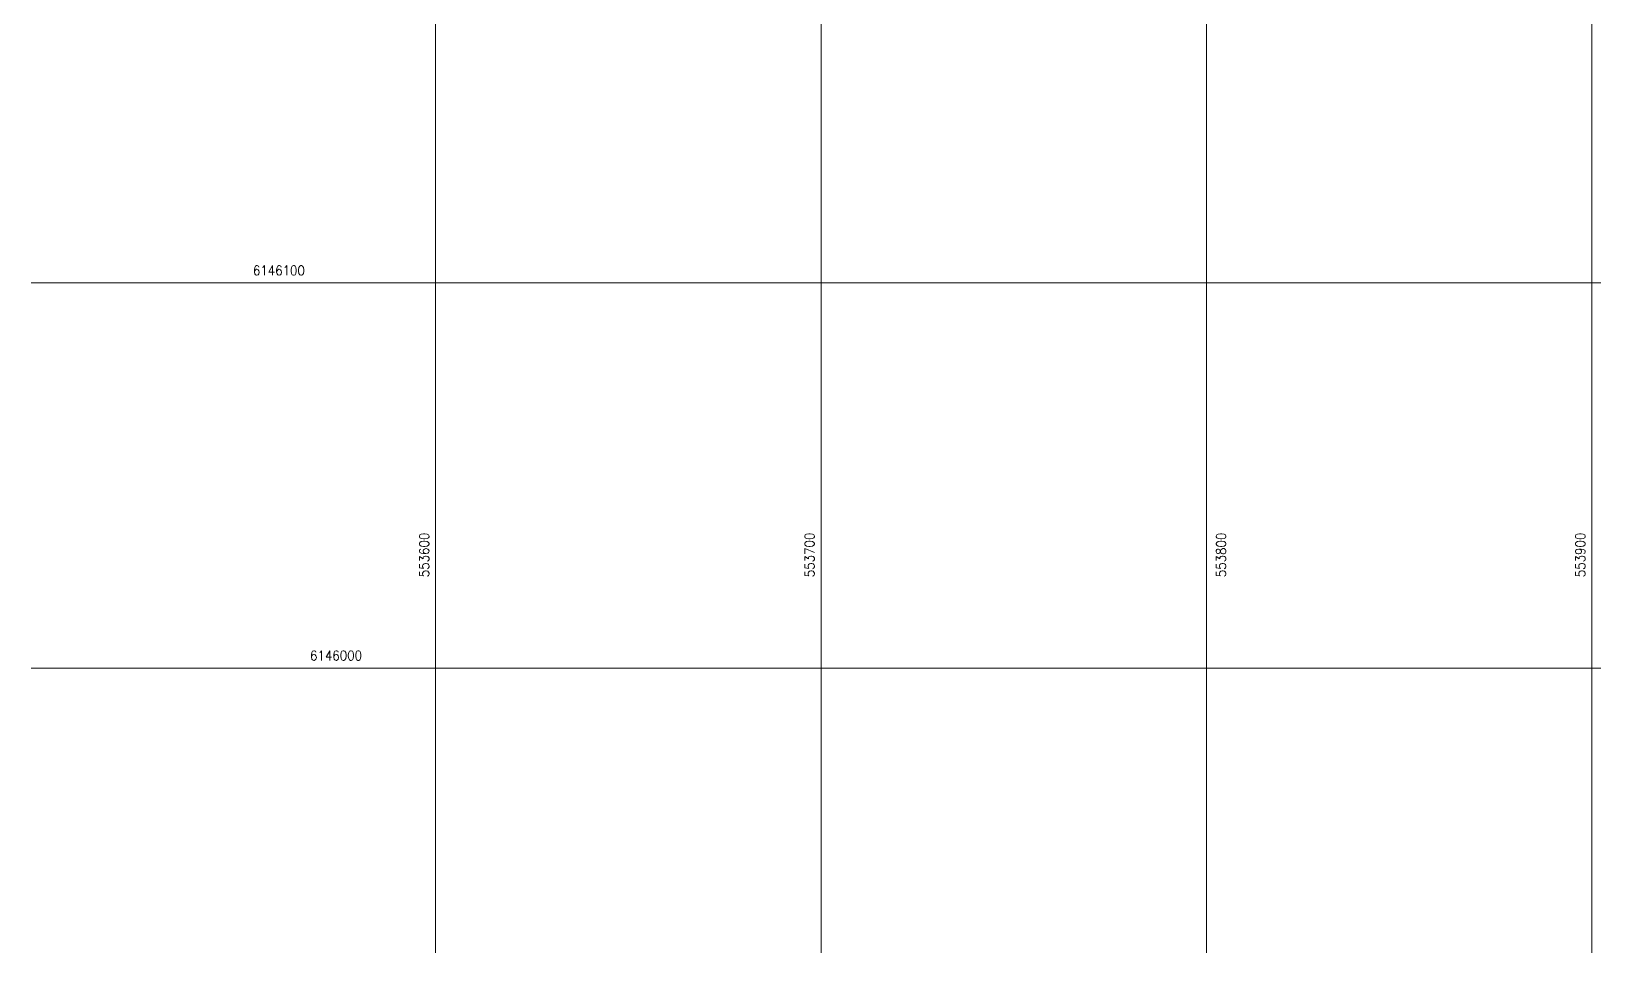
# Model space of a CAD drawing. Header units: millimetres. Extents: x 553474 to 556484, y 6145926 to 6146600.
# Drawn here: x 553495.1 to 553900.5, y 6145926.1 to 6146165.4 of the extents above; entities that cross this region are included whole.
import ezdxf

# ---------------------------------------------------------------- set-up
doc = ezdxf.new("R2010")
doc.units = ezdxf.units.MM
doc.layers.add('8', color=8, linetype='Continuous', lineweight=0)
doc.layers.add('ARQ_TEXTOS', color=2, linetype='Continuous', lineweight=0)
doc.styles.add('Texto_2.5mm', font='ROMANS.shx', dxfattribs={"width": 0.9, "height": 2.5})

msp = doc.modelspace()

# ---------------------------------------------------------------- linework, layer by layer
at = {"layer": '8', "lineweight": 0}
for p, q in [((553600, 6146600), (553600, 6145926.088)), ((553700, 6146600), (553700, 6145926.088)), ((553800, 6146600), (553800, 6145926.088)), ((553900, 6146600), (553900, 6145926.088)), ((553495.062, 6146100), (554400, 6146100)), ((553495.062, 6146000), (554400, 6146000))]:
    msp.add_line(p, q, dxfattribs=at)

# ---------------------------------------------------------------- texts
at = {"layer": 'ARQ_TEXTOS', "color": 1, "lineweight": 0, "style": 'Texto_2.5mm', "width": 0.9}
for s, p in [('6146100', (553552.566, 6146101.993)), ('6146000', (553567.404, 6146001.993))]:
    msp.add_text(s, height=2.5, dxfattribs=at).set_placement(p)
for s, p in [('553600', (553598.288, 6146023.589)), ('553700', (553698.288, 6146023.589)), ('553800', (553805.057, 6146023.589)), ('553900', (553898.288, 6146023.589))]:
    msp.add_text(s, height=2.5, rotation=90, dxfattribs=at).set_placement(p)

doc.saveas('drawing.dxf')
